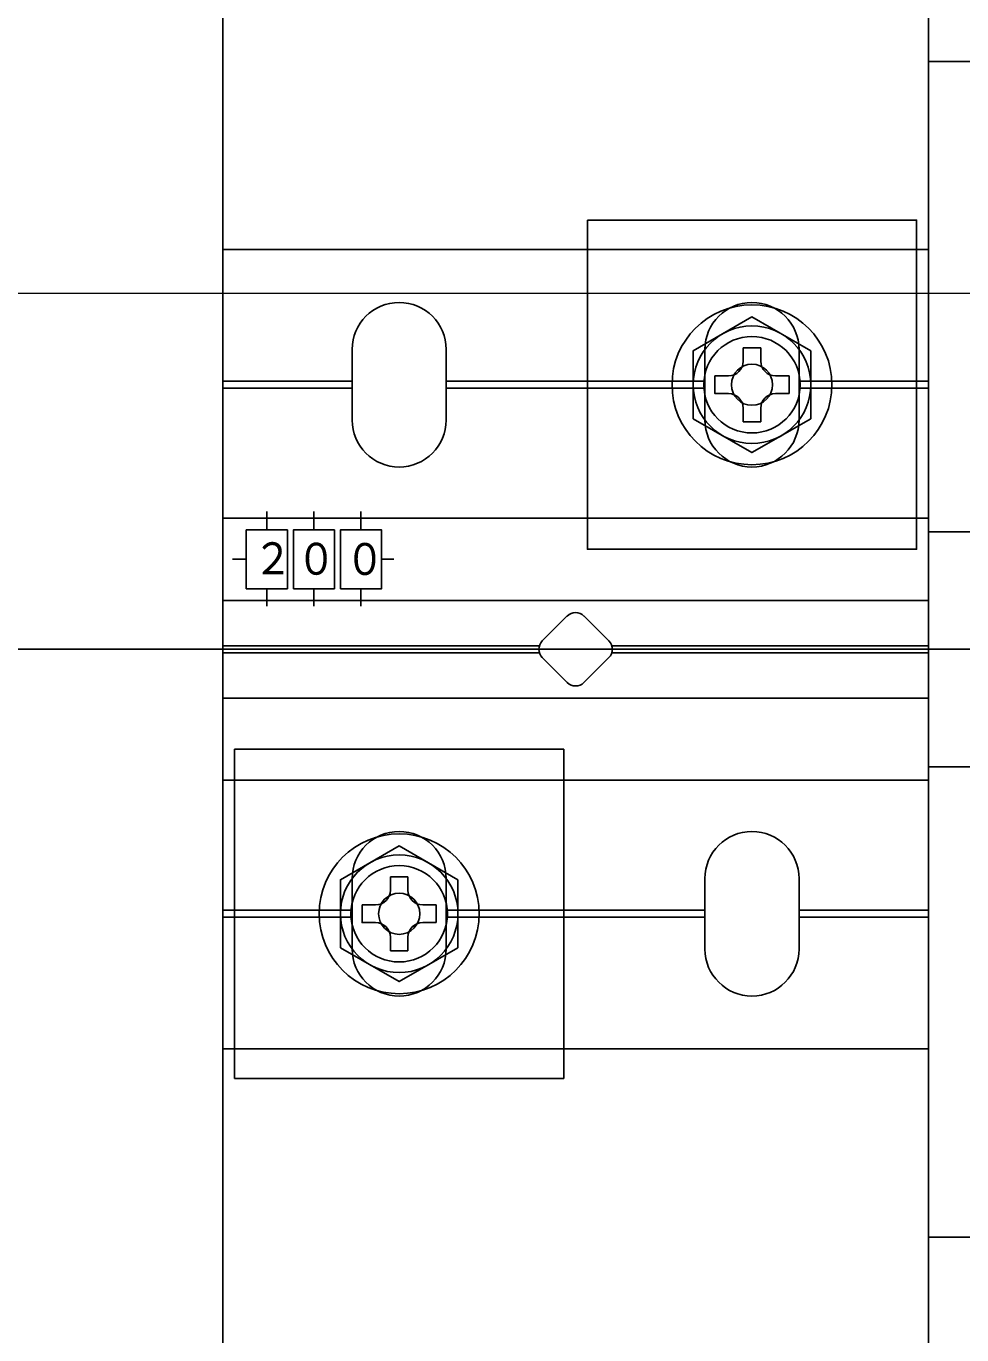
# Model space of a CAD drawing. Units: millimetres, scale not verified. Extents: x -875 to 875, y -1300 to 1294.
# Drawn here: x 442.8 to 522.3, y 65.5 to 176.8 of the extents above; entities that cross this region are included whole.
import ezdxf
from ezdxf.enums import TextEntityAlignment as Align

# ---------------------------------------------------------------- set-up
doc = ezdxf.new("R2010")
doc.units = ezdxf.units.MM
doc.header["$LTSCALE"] = 8
doc.layers.add('0-4_YKK_12', color=2, linetype='Continuous', lineweight=18)
doc.layers.add('0-5_YKK_13', color=4, linetype='Continuous')
doc.layers.add('0-9_YSS_K', color=3, linetype='Continuous')
doc.styles.add('ＭＳ ゴシック', font='')
doc.styles.get('ＭＳ ゴシック').set_extended_font_data('MS Gothic')

msp = doc.modelspace()

# ---------------------------------------------------------------- linework, layer by layer
at = {"layer": '0-4_YKK_12'}
msp.add_line((284.5, 154.149), (644.5, 154.149), dxfattribs=at)
at = {"layer": '0-5_YKK_13'}
for p, q in [((459.5, 157.849), (519.5, 157.849)), ((470.5, 143.349), (470.5, 149.349)), ((478.5, 143.349), (478.5, 149.349)), ((500.5, 143.349), (500.5, 149.349)), ((505.25, 149.499), (503.75, 149.499)), ((503.75, 149.499), (503.75, 148.349)), ((505.25, 148.349), (505.25, 149.499)), ((508.5, 143.349), (508.5, 149.349)), ((502.5, 147.099), (501.35, 147.099)), ((507.65, 147.099), (506.5, 147.099)), ((507.65, 147.099), (507.65, 145.599)), ((459.5, 146.649), (470.5, 146.649)), ((459.5, 146.049), (470.5, 146.049)), ((478.5, 146.649), (500.5, 146.649)), ((478.5, 146.049), (500.5, 146.049)), ((508.5, 146.649), (519.5, 146.649)), ((508.5, 146.049), (519.5, 146.049)), ((506.5, 145.599), (507.65, 145.599)), ((503.75, 144.349), (503.75, 143.199)), ((505.25, 143.199), (505.25, 144.349)), ((503.75, 143.199), (505.25, 143.199)), ((459.5, 134.999), (519.5, 134.999)), ((463.25, 135.559), (463.25, 133.999)), ((467.25, 135.559), (467.25, 133.999)), ((471.25, 135.559), (471.25, 133.999)), ((461.5, 131.499), (460.329, 131.499)), ((474.035, 131.499), (473, 131.499)), ((463.25, 128.999), (463.25, 127.524)), ((467.25, 128.999), (467.25, 127.524)), ((471.25, 128.999), (471.25, 127.524)), ((459.5, 127.999), (519.5, 127.999)), ((486.672, 124.556), (488.793, 126.678)), ((490.207, 126.678), (492.328, 124.556)), ((486.425, 124.149), (459.5, 124.149)), ((519.5, 124.149), (492.575, 124.149)), ((459.5, 123.549), (486.425, 123.549)), ((488.793, 121.021), (486.672, 123.142)), ((492.328, 123.142), (490.207, 121.021)), ((492.575, 123.549), (519.5, 123.549)), ((459.5, 119.699), (519.5, 119.699)), ((459.5, 112.699), (519.5, 112.699)), ((470.5, 104.349), (470.5, 98.349)), ((475.25, 104.499), (473.75, 104.499)), ((473.75, 104.499), (473.75, 103.349)), ((475.25, 103.349), (475.25, 104.499)), ((478.5, 104.349), (478.5, 98.349)), ((500.5, 104.349), (500.5, 98.349)), ((508.5, 104.349), (508.5, 98.349)), ((459.5, 101.649), (470.5, 101.649)), ((472.5, 102.099), (471.35, 102.099)), ((477.65, 102.099), (476.5, 102.099)), ((477.65, 102.099), (477.65, 100.599)), ((478.5, 101.649), (500.5, 101.649)), ((508.5, 101.649), (519.5, 101.649)), ((459.5, 101.049), (470.5, 101.049)), ((476.5, 100.599), (477.65, 100.599)), ((478.5, 101.049), (500.5, 101.049)), ((508.5, 101.049), (519.5, 101.049)), ((473.75, 99.349), (473.75, 98.199)), ((475.25, 98.199), (475.25, 99.349)), ((473.75, 98.199), (475.25, 98.199)), ((459.5, 89.849), (519.5, 89.849))]:
    msp.add_line(p, q, dxfattribs=at)
for points in [[(519.5, 222.549), (519.5, 25.149), (459.5, 25.149), (459.5, 222.549)], [(559.5, 173.849), (559.5, 133.849), (519.5, 133.849), (519.5, 173.849)], [(490.5, 160.349), (490.5, 132.349), (518.5, 132.349), (518.5, 160.349)], [(509.5, 149.236), (504.5, 152.123), (499.5, 149.236), (499.5, 143.462), (504.5, 140.576), (509.5, 143.462)], [(461.5, 128.999), (465, 128.999), (465, 133.999), (461.5, 133.999)], [(465.5, 128.999), (469, 128.999), (469, 133.999), (465.5, 133.999)], [(469.5, 128.999), (473, 128.999), (473, 133.999), (469.5, 133.999)], [(460.5, 115.349), (460.5, 87.349), (488.5, 87.349), (488.5, 115.349)], [(559.5, 113.849), (559.5, 73.849), (519.5, 73.849), (519.5, 113.849)], [(479.5, 104.236), (474.5, 107.123), (469.5, 104.236), (469.5, 98.462), (474.5, 95.576), (479.5, 98.462)]]:
    msp.add_lwpolyline(points, close=True, dxfattribs=at)
for points in [[(501.35, 147.099), (501.35, 145.599), (502.5, 145.599)], [(471.35, 102.099), (471.35, 100.599), (472.5, 100.599)]]:
    msp.add_lwpolyline(points, dxfattribs=at)
for centre, radius in [((504.5, 146.349), 6.8), ((504.5, 146.349), 5), ((504.5, 146.349), 4.1), ((504.5, 146.349), 1.75), ((474.5, 101.349), 6.8), ((474.5, 101.349), 5), ((474.5, 101.349), 4.1), ((474.5, 101.349), 1.75)]:
    msp.add_circle(centre, radius, dxfattribs=at)
for centre, radius, start, end in [((474.5, 149.349), 4, 0, 180), ((504.5, 149.349), 4, 0, 180), ((502.5, 148.349), 1.25, 270, 0), ((506.5, 148.349), 1.25, 180, 270), ((502.5, 144.349), 1.25, 0, 90), ((506.5, 144.349), 1.25, 90, 180), ((474.5, 143.349), 4, 180, 0), ((504.5, 143.349), 4, 180, 0), ((489.5, 125.97), 1, 45, 135), ((487.379, 123.849), 1, 135, 225), ((491.621, 123.849), 1, 315, 45), ((489.5, 121.728), 1, 225, 315), ((474.5, 104.349), 4, 0, 180), ((504.5, 104.349), 4, 0, 180), ((472.5, 103.349), 1.25, 270, 0), ((476.5, 103.349), 1.25, 180, 270), ((472.5, 99.349), 1.25, 0, 90), ((476.5, 99.349), 1.25, 90, 180), ((474.5, 98.349), 4, 180, 0), ((504.5, 98.349), 4, 180, 0)]:
    msp.add_arc(centre, radius, start, end, dxfattribs=at)
at = {"layer": '0-9_YSS_K'}
msp.add_line((-315.5, 123.849), (804.5, 123.849), dxfattribs=at)

# ---------------------------------------------------------------- texts
at = {"layer": '0-5_YKK_13', "style": 'ＭＳ ゴシック', "width": 0.9}
for s, p in [('２', (462.094, 129.417)), ('０', (465.783, 129.378)), ('０', (469.92, 129.359))]:
    msp.add_text(s, height=2.711, dxfattribs=at).set_placement(p, align=Align.BOTTOM_LEFT)

doc.saveas('drawing.dxf')
